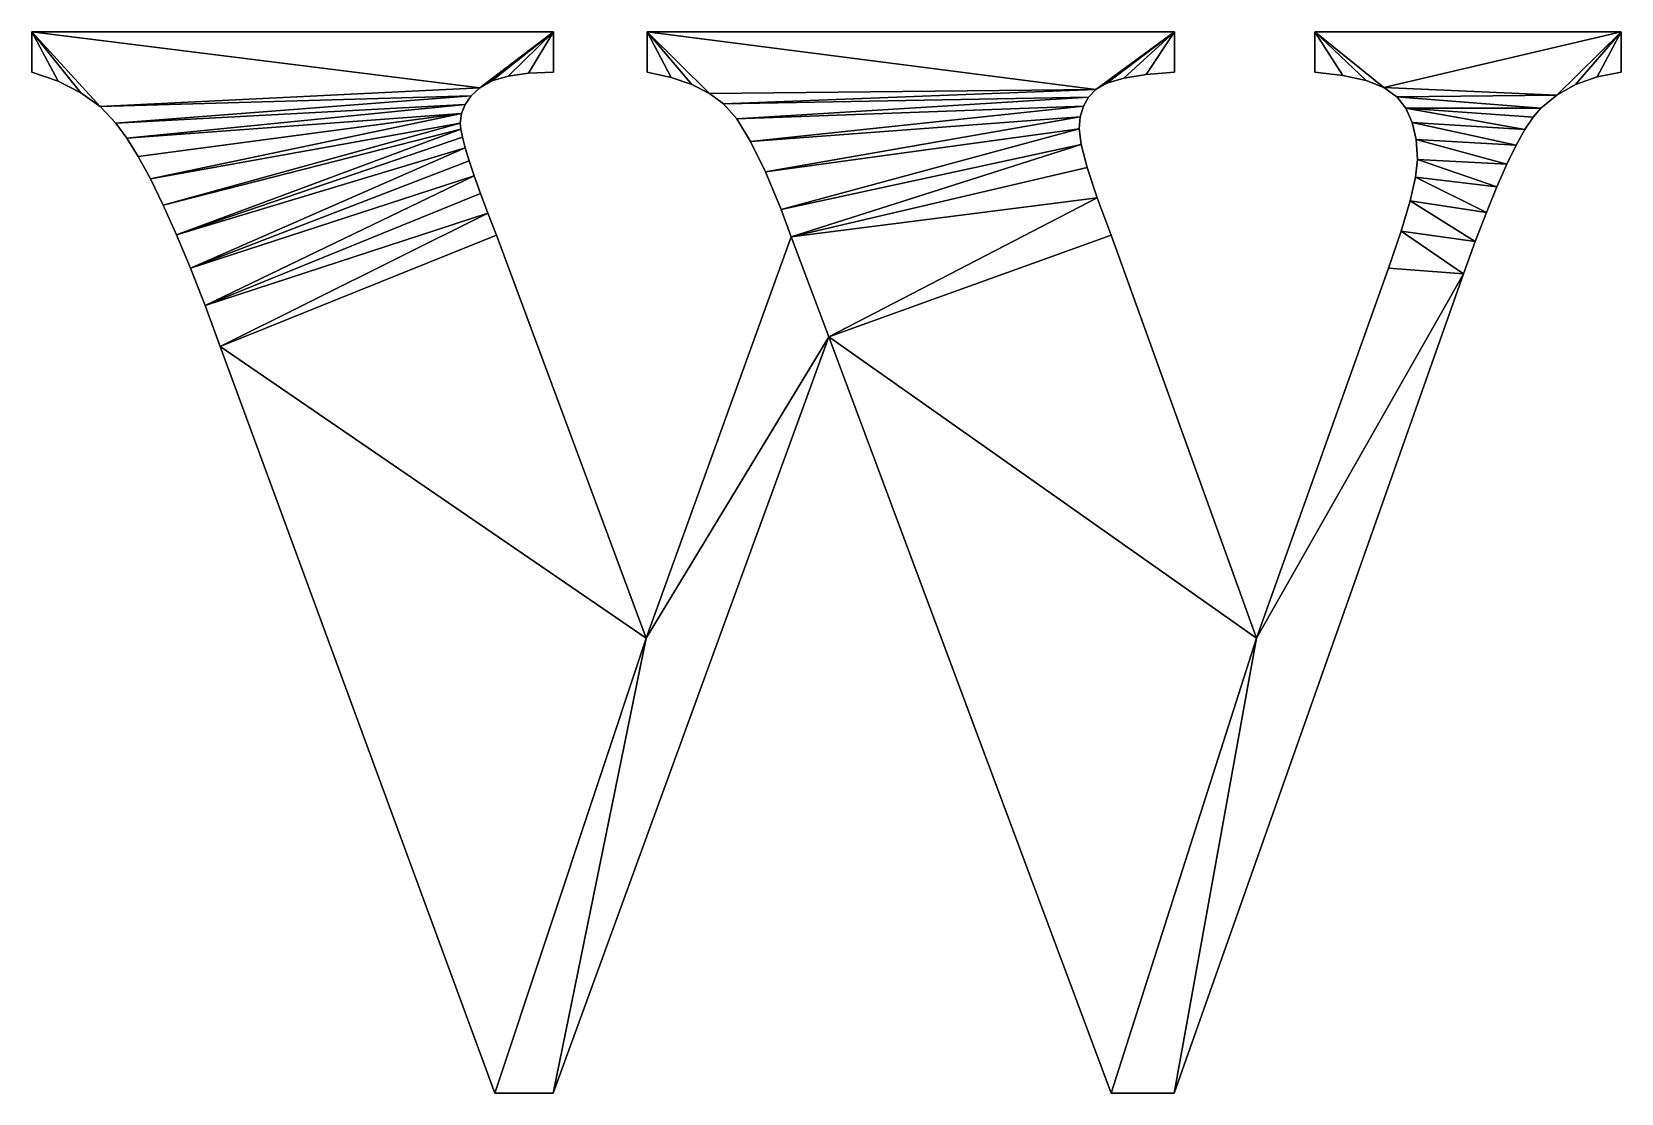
# Model space of a CAD drawing. Header units: metres. Extents: x 0.011 to 1.003, y -0.019 to 0.643.
import ezdxf

# ---------------------------------------------------------------- set-up
doc = ezdxf.new("R2010")
doc.units = ezdxf.units.M

msp = doc.modelspace()

# ---------------------------------------------------------------- meshes
at = {"layer": 'Armanisoft_0', "linetype": 'CONTINUOUS'}
mesh = msp.add_polyface(dxfattribs=at)
corners = [(0.010858, 0.643293), (0.053492, 0.596585), (0.041501, 0.605312), (0.02729, 0.612497), (0.010858, 0.61814), (0.290638, 0.608396), (0.336518, 0.643293), (0.285248, 0.603361), (0.063262, 0.586315), (0.281398, 0.598003), (0.070138, 0.577017), (0.279088, 0.592321), (0.010858, 0.643293, 0.229421), (0.041501, 0.605312, 0.229421), (0.053492, 0.596585, 0.229421), (0.02729, 0.612497, 0.229421), (0.010858, 0.61814, 0.229421), (0.290638, 0.608396, 0.229421), (0.336518, 0.643293, 0.229421), (0.285248, 0.603361, 0.229421), (0.063262, 0.586315, 0.229421), (0.281398, 0.598003, 0.229421), (0.070138, 0.577017, 0.229421), (0.279088, 0.592321, 0.229421), (0.077377, 0.565398, 0.229421), (0.063262, 0.586315), (0.070138, 0.577017), (0.070138, 0.577017, 0.229421), (0.063262, 0.586315, 0.229421), (0.053492, 0.596585), (0.053492, 0.596585, 0.229421), (0.041501, 0.605312), (0.041501, 0.605312, 0.229421), (0.02729, 0.612497), (0.02729, 0.612497, 0.229421), (0.010858, 0.61814), (0.010858, 0.61814, 0.229421), (0.010858, 0.643293), (0.010858, 0.643293, 0.229421), (0.336518, 0.643293), (0.336518, 0.643293, 0.229421), (0.285248, 0.603361), (0.290638, 0.608396), (0.290638, 0.608396, 0.229421), (0.285248, 0.603361, 0.229421), (0.281398, 0.598003), (0.281398, 0.598003, 0.229421), (0.279088, 0.592321), (0.279088, 0.592321, 0.229421), (0.278318, 0.586315), (0.278318, 0.586315, 0.229421), (0.278672, 0.582621), (0.278672, 0.582621, 0.229421), (0.279731, 0.577482), (0.279731, 0.577482, 0.229421)]
mesh.append_faces([[corners[k] for k in face] for face in [(0, 1, 2), (0, 2, 3), (0, 3, 4), (5, 1, 0), (5, 0, 6), (7, 8, 1), (7, 1, 5), (9, 10, 8), (9, 8, 7), (11, 10, 9), (12, 13, 14), (12, 15, 13), (12, 16, 15), (17, 12, 14), (17, 18, 12), (19, 14, 20), (19, 17, 14), (21, 20, 22), (21, 19, 20), (23, 22, 24), (23, 21, 22), (25, 26, 27, 28), (29, 25, 28, 30), (31, 29, 30, 32), (33, 31, 32, 34), (35, 33, 34, 36), (37, 35, 36, 38), (39, 37, 38, 40), (41, 42, 43, 44), (45, 41, 44, 46), (47, 45, 46, 48), (49, 47, 48, 50), (51, 49, 50, 52), (53, 51, 52, 54)]])
mesh = msp.add_polyface(dxfattribs=at)
corners = [(0.321066, 0.617531), (0.336518, 0.643293), (0.336518, 0.61814), (0.308268, 0.615704), (0.298126, 0.612659), (0.290638, 0.608396), (0.394973, 0.643293), (0.433913, 0.60484), (0.422976, 0.610324), (0.409997, 0.614757), (0.394973, 0.61814), (0.675142, 0.607323), (0.442805, 0.598305), (0.67063, 0.602534), (0.450955, 0.588893), (0.667408, 0.596841), (0.459661, 0.574777), (0.321066, 0.617531, 0.229421), (0.336518, 0.61814, 0.229421), (0.336518, 0.643293, 0.229421), (0.308268, 0.615704, 0.229421), (0.298126, 0.612659, 0.229421), (0.290638, 0.608396, 0.229421), (0.394973, 0.643293, 0.229421), (0.422976, 0.610324, 0.229421), (0.433913, 0.60484, 0.229421), (0.409997, 0.614757, 0.229421), (0.394973, 0.61814, 0.229421), (0.675142, 0.607323, 0.229421), (0.442805, 0.598305, 0.229421), (0.67063, 0.602534, 0.229421), (0.450955, 0.588893, 0.229421), (0.667408, 0.596841, 0.229421), (0.459661, 0.574777, 0.229421), (0.336518, 0.61814), (0.336518, 0.643293), (0.336518, 0.643293, 0.229421), (0.336518, 0.61814, 0.229421), (0.321066, 0.617531), (0.321066, 0.617531, 0.229421), (0.308268, 0.615704), (0.308268, 0.615704, 0.229421), (0.298126, 0.612659), (0.298126, 0.612659, 0.229421), (0.290638, 0.608396), (0.290638, 0.608396, 0.229421), (0.450955, 0.588893), (0.459661, 0.574777), (0.459661, 0.574777, 0.229421), (0.450955, 0.588893, 0.229421), (0.442805, 0.598305), (0.442805, 0.598305, 0.229421), (0.433913, 0.60484), (0.433913, 0.60484, 0.229421), (0.422976, 0.610324), (0.422976, 0.610324, 0.229421), (0.409997, 0.614757), (0.409997, 0.614757, 0.229421), (0.394973, 0.61814), (0.394973, 0.61814, 0.229421), (0.394973, 0.643293), (0.394973, 0.643293, 0.229421)]
mesh.append_faces([[corners[k] for k in face] for face in [(0, 1, 2), (3, 1, 0), (4, 1, 3), (5, 1, 4), (6, 7, 8), (6, 8, 9), (6, 9, 10), (11, 12, 7), (11, 7, 6), (13, 14, 12), (15, 16, 14), (17, 18, 19), (20, 17, 19), (21, 20, 19), (22, 21, 19), (23, 24, 25), (23, 26, 24), (23, 27, 26), (28, 25, 29), (28, 23, 25), (30, 29, 31), (32, 31, 33), (34, 35, 36, 37), (38, 34, 37, 39), (40, 38, 39, 41), (42, 40, 41, 43), (44, 42, 43, 45), (46, 47, 48, 49), (50, 46, 49, 51), (52, 50, 51, 53), (54, 52, 53, 55), (56, 54, 55, 57), (58, 56, 57, 59), (60, 58, 59, 61)]])
mesh = msp.add_polyface(dxfattribs=at)
corners = [(0.706672, 0.616659), (0.72432, 0.643293), (0.72432, 0.61814), (0.692593, 0.614363), (0.682083, 0.611251), (0.675142, 0.607323), (0.394973, 0.643293), (0.67063, 0.602534), (0.442805, 0.598305), (0.667408, 0.596841), (0.450955, 0.588893), (0.665474, 0.590242), (0.459661, 0.574777), (0.811949, 0.643293), (0.855076, 0.608445), (0.843879, 0.612877), (0.829504, 0.616109), (0.811949, 0.61814), (0.706672, 0.616659, 0.229421), (0.72432, 0.61814, 0.229421), (0.72432, 0.643293, 0.229421), (0.692593, 0.614363, 0.229421), (0.682083, 0.611251, 0.229421), (0.675142, 0.607323, 0.229421), (0.394973, 0.643293, 0.229421), (0.67063, 0.602534, 0.229421), (0.442805, 0.598305, 0.229421), (0.667408, 0.596841, 0.229421), (0.450955, 0.588893, 0.229421), (0.665474, 0.590242, 0.229421), (0.459661, 0.574777, 0.229421), (0.811949, 0.643293, 0.229421), (0.829504, 0.616109, 0.229421), (0.843879, 0.612877, 0.229421), (0.811949, 0.61814, 0.229421), (0.72432, 0.643293), (0.394973, 0.643293), (0.394973, 0.643293, 0.229421), (0.72432, 0.643293, 0.229421), (0.72432, 0.61814), (0.72432, 0.61814, 0.229421), (0.706672, 0.616659), (0.706672, 0.616659, 0.229421), (0.692593, 0.614363), (0.692593, 0.614363, 0.229421), (0.682083, 0.611251), (0.682083, 0.611251, 0.229421), (0.675142, 0.607323), (0.675142, 0.607323, 0.229421), (0.67063, 0.602534), (0.67063, 0.602534, 0.229421), (0.667408, 0.596841), (0.667408, 0.596841, 0.229421), (0.665474, 0.590242), (0.665474, 0.590242, 0.229421), (0.664829, 0.582739), (0.664829, 0.582739, 0.229421), (0.829504, 0.616109), (0.843879, 0.612877), (0.843879, 0.612877, 0.229421), (0.829504, 0.616109, 0.229421), (0.811949, 0.61814), (0.811949, 0.61814, 0.229421), (0.811949, 0.643293), (0.811949, 0.643293, 0.229421)]
mesh.append_faces([[corners[k] for k in face] for face in [(0, 1, 2), (3, 1, 0), (4, 1, 3), (5, 6, 1), (5, 1, 4), (7, 8, 5), (9, 10, 7), (11, 12, 9), (13, 14, 15), (13, 15, 16), (13, 16, 17), (18, 19, 20), (21, 18, 20), (22, 21, 20), (23, 20, 24), (23, 22, 20), (25, 23, 26), (27, 25, 28), (29, 27, 30), (31, 32, 33), (31, 34, 32), (35, 36, 37, 38), (39, 35, 38, 40), (41, 39, 40, 42), (43, 41, 42, 44), (45, 43, 44, 46), (47, 45, 46, 48), (49, 47, 48, 50), (51, 49, 50, 52), (53, 51, 52, 54), (55, 53, 54, 56), (57, 58, 59, 60), (61, 57, 60, 62), (63, 61, 62, 64)]])
mesh = msp.add_polyface(dxfattribs=at)
corners = [(1.003205, 0.643293), (0.855076, 0.608445), (0.811949, 0.643293), (0.988151, 0.615119), (1.003205, 0.61814), (0.974769, 0.610346), (0.963057, 0.603822), (0.863094, 0.602812), (0.953017, 0.595548), (0.868718, 0.595681), (0.948237, 0.589931), (0.943102, 0.582233), (0.872736, 0.586757), (0.811949, 0.643293, 0.229421), (0.843879, 0.612877, 0.229421), (0.855076, 0.608445, 0.229421), (1.003205, 0.643293, 0.229421), (0.988151, 0.615119, 0.229421), (1.003205, 0.61814, 0.229421), (0.974769, 0.610346, 0.229421), (0.963057, 0.603822, 0.229421), (0.863094, 0.602812, 0.229421), (0.953017, 0.595548, 0.229421), (0.868718, 0.595681, 0.229421), (0.948237, 0.589931, 0.229421), (0.943102, 0.582233, 0.229421), (0.872736, 0.586757, 0.229421), (0.868718, 0.595681), (0.872736, 0.586757), (0.872736, 0.586757, 0.229421), (0.868718, 0.595681, 0.229421), (0.863094, 0.602812), (0.863094, 0.602812, 0.229421), (0.855076, 0.608445), (0.855076, 0.608445, 0.229421), (0.843879, 0.612877), (0.843879, 0.612877, 0.229421), (1.003205, 0.643293), (0.811949, 0.643293), (0.811949, 0.643293, 0.229421), (1.003205, 0.643293, 0.229421), (1.003205, 0.61814), (1.003205, 0.61814, 0.229421), (0.988151, 0.615119), (0.988151, 0.615119, 0.229421), (0.974769, 0.610346), (0.974769, 0.610346, 0.229421), (0.963057, 0.603822), (0.963057, 0.603822, 0.229421), (0.953017, 0.595548), (0.953017, 0.595548, 0.229421), (0.948237, 0.589931), (0.948237, 0.589931, 0.229421)]
mesh.append_faces([[corners[k] for k in face] for face in [(0, 1, 2), (3, 0, 4), (5, 0, 3), (6, 7, 1), (6, 1, 0), (6, 0, 5), (8, 9, 7), (8, 7, 6), (10, 9, 8), (11, 12, 9), (11, 9, 10), (13, 14, 15), (16, 13, 15), (17, 18, 16), (19, 17, 16), (20, 15, 21), (20, 16, 15), (20, 19, 16), (22, 21, 23), (22, 20, 21), (24, 22, 23), (25, 23, 26), (25, 24, 23), (27, 28, 29, 30), (31, 27, 30, 32), (33, 31, 32, 34), (35, 33, 34, 36), (37, 38, 39, 40), (41, 37, 40, 42), (43, 41, 42, 44), (45, 43, 44, 46), (47, 45, 46, 48), (49, 47, 48, 50), (51, 49, 50, 52)]])
mesh = msp.add_polyface(dxfattribs=at)
corners = [(0.279088, 0.592321), (0.084979, 0.551456), (0.077377, 0.565398), (0.070138, 0.577017), (0.278318, 0.586315), (0.092944, 0.535192), (0.278672, 0.582621), (0.101271, 0.516607), (0.279731, 0.577482), (0.281498, 0.570898), (0.283971, 0.562871), (0.109962, 0.4957), (0.287151, 0.553399), (0.665474, 0.590242), (0.468924, 0.555957), (0.459661, 0.574777), (0.664829, 0.582739), (0.478744, 0.532434), (0.666074, 0.572888), (0.485053, 0.5154), (0.279088, 0.592321, 0.229421), (0.077377, 0.565398, 0.229421), (0.084979, 0.551456, 0.229421), (0.278318, 0.586315, 0.229421), (0.092944, 0.535192, 0.229421), (0.278672, 0.582621, 0.229421), (0.101271, 0.516607, 0.229421), (0.279731, 0.577482, 0.229421), (0.281498, 0.570898, 0.229421), (0.283971, 0.562871, 0.229421), (0.109962, 0.4957, 0.229421), (0.287151, 0.553399, 0.229421), (0.665474, 0.590242, 0.229421), (0.459661, 0.574777, 0.229421), (0.468924, 0.555957, 0.229421), (0.664829, 0.582739, 0.229421), (0.478744, 0.532434, 0.229421), (0.666074, 0.572888, 0.229421), (0.485053, 0.5154, 0.229421), (0.084979, 0.551456), (0.092944, 0.535192), (0.092944, 0.535192, 0.229421), (0.084979, 0.551456, 0.229421), (0.077377, 0.565398), (0.077377, 0.565398, 0.229421), (0.070138, 0.577017), (0.070138, 0.577017, 0.229421), (0.281498, 0.570898), (0.279731, 0.577482), (0.279731, 0.577482, 0.229421), (0.281498, 0.570898, 0.229421), (0.283971, 0.562871), (0.283971, 0.562871, 0.229421), (0.287151, 0.553399), (0.287151, 0.553399, 0.229421), (0.291037, 0.542483), (0.291037, 0.542483, 0.229421), (0.468924, 0.555957), (0.478744, 0.532434), (0.478744, 0.532434, 0.229421), (0.468924, 0.555957, 0.229421), (0.459661, 0.574777), (0.459661, 0.574777, 0.229421)]
mesh.append_faces([[corners[k] for k in face] for face in [(0, 1, 2), (0, 2, 3), (4, 5, 1), (4, 1, 0), (6, 7, 5), (6, 5, 4), (8, 7, 6), (9, 7, 8), (10, 11, 9), (12, 11, 10), (13, 14, 15), (16, 17, 14), (18, 19, 17), (20, 21, 22), (23, 22, 24), (23, 20, 22), (25, 24, 26), (25, 23, 24), (27, 25, 26), (28, 27, 26), (29, 28, 30), (31, 29, 30), (32, 33, 34), (35, 34, 36), (37, 36, 38), (39, 40, 41, 42), (43, 39, 42, 44), (45, 43, 44, 46), (47, 48, 49, 50), (51, 47, 50, 52), (53, 51, 52, 54), (55, 53, 54, 56), (57, 58, 59, 60), (61, 57, 60, 62)]])
mesh = msp.add_polyface(dxfattribs=at)
corners = [(0.664829, 0.582739), (0.468924, 0.555957), (0.665474, 0.590242), (0.666074, 0.572888), (0.478744, 0.532434), (0.669807, 0.558535), (0.485053, 0.5154), (0.937611, 0.572453), (0.875146, 0.576039), (0.872736, 0.586757), (0.943102, 0.582233), (0.931765, 0.56059), (0.87595, 0.563528), (0.925563, 0.546645), (0.874823, 0.552655), (0.919007, 0.530618), (0.871443, 0.537755), (0.664829, 0.582739, 0.229421), (0.665474, 0.590242, 0.229421), (0.468924, 0.555957, 0.229421), (0.666074, 0.572888, 0.229421), (0.478744, 0.532434, 0.229421), (0.669807, 0.558535, 0.229421), (0.485053, 0.5154, 0.229421), (0.937611, 0.572453, 0.229421), (0.872736, 0.586757, 0.229421), (0.875146, 0.576039, 0.229421), (0.943102, 0.582233, 0.229421), (0.931765, 0.56059, 0.229421), (0.87595, 0.563528, 0.229421), (0.925563, 0.546645, 0.229421), (0.874823, 0.552655, 0.229421), (0.919007, 0.530618, 0.229421), (0.871443, 0.537755, 0.229421), (0.666074, 0.572888), (0.664829, 0.582739), (0.664829, 0.582739, 0.229421), (0.666074, 0.572888, 0.229421), (0.669807, 0.558535), (0.669807, 0.558535, 0.229421), (0.676029, 0.539678), (0.676029, 0.539678, 0.229421), (0.874823, 0.552655), (0.871443, 0.537755), (0.871443, 0.537755, 0.229421), (0.874823, 0.552655, 0.229421), (0.87595, 0.563528), (0.87595, 0.563528, 0.229421), (0.875146, 0.576039), (0.875146, 0.576039, 0.229421), (0.872736, 0.586757), (0.872736, 0.586757, 0.229421), (0.943102, 0.582233), (0.948237, 0.589931), (0.948237, 0.589931, 0.229421), (0.943102, 0.582233, 0.229421), (0.937611, 0.572453), (0.937611, 0.572453, 0.229421), (0.931765, 0.56059), (0.931765, 0.56059, 0.229421), (0.925563, 0.546645), (0.925563, 0.546645, 0.229421), (0.919007, 0.530618), (0.919007, 0.530618, 0.229421)]
mesh.append_faces([[corners[k] for k in face] for face in [(0, 1, 2), (3, 4, 0), (5, 6, 3), (7, 8, 9), (7, 9, 10), (11, 12, 8), (11, 8, 7), (13, 14, 12), (13, 12, 11), (15, 16, 14), (15, 14, 13), (17, 18, 19), (20, 17, 21), (22, 20, 23), (24, 25, 26), (24, 27, 25), (28, 26, 29), (28, 24, 26), (30, 29, 31), (30, 28, 29), (32, 31, 33), (32, 30, 31), (34, 35, 36, 37), (38, 34, 37, 39), (40, 38, 39, 41), (42, 43, 44, 45), (46, 42, 45, 47), (48, 46, 47, 49), (50, 48, 49, 51), (52, 53, 54, 55), (56, 52, 55, 57), (58, 56, 57, 59), (60, 58, 59, 61), (62, 60, 61, 63)]])
mesh = msp.add_polyface(dxfattribs=at)
corners = [(0.281498, 0.570898), (0.109962, 0.4957), (0.101271, 0.516607), (0.287151, 0.553399), (0.119015, 0.472471), (0.291037, 0.542483), (0.29563, 0.530123), (0.128431, 0.44692), (0.300929, 0.516318), (0.394414, 0.264825), (0.336362, -0.019055), (0.300019, -0.019055), (0.508478, 0.452916), (0.485053, 0.5154), (0.281498, 0.570898, 0.229421), (0.101271, 0.516607, 0.229421), (0.109962, 0.4957, 0.229421), (0.287151, 0.553399, 0.229421), (0.119015, 0.472471, 0.229421), (0.291037, 0.542483, 0.229421), (0.29563, 0.530123, 0.229421), (0.128431, 0.44692, 0.229421), (0.300929, 0.516318, 0.229421), (0.394414, 0.264825, 0.229421), (0.300019, -0.019055, 0.229421), (0.336362, -0.019055, 0.229421), (0.508478, 0.452916, 0.229421), (0.485053, 0.5154, 0.229421), (0.336362, -0.019055), (0.508478, 0.452916), (0.508478, 0.452916, 0.229421), (0.336362, -0.019055, 0.229421), (0.300019, -0.019055), (0.300019, -0.019055, 0.229421), (0.128431, 0.44692), (0.128431, 0.44692, 0.229421), (0.119015, 0.472471), (0.119015, 0.472471, 0.229421), (0.109962, 0.4957), (0.109962, 0.4957, 0.229421), (0.101271, 0.516607), (0.101271, 0.516607, 0.229421), (0.092944, 0.535192), (0.092944, 0.535192, 0.229421), (0.29563, 0.530123), (0.291037, 0.542483), (0.291037, 0.542483, 0.229421), (0.29563, 0.530123, 0.229421), (0.300929, 0.516318), (0.300929, 0.516318, 0.229421), (0.394414, 0.264825), (0.394414, 0.264825, 0.229421), (0.485053, 0.5154), (0.485053, 0.5154, 0.229421), (0.478744, 0.532434), (0.478744, 0.532434, 0.229421)]
mesh.append_faces([[corners[k] for k in face] for face in [(0, 1, 2), (3, 4, 1), (5, 4, 3), (6, 7, 4), (6, 4, 5), (8, 7, 6), (9, 10, 11), (9, 11, 7), (9, 7, 8), (12, 10, 9), (12, 9, 13), (14, 15, 16), (17, 16, 18), (19, 17, 18), (20, 18, 21), (20, 19, 18), (22, 20, 21), (23, 24, 25), (23, 21, 24), (23, 22, 21), (26, 23, 25), (26, 27, 23), (28, 29, 30, 31), (32, 28, 31, 33), (34, 32, 33, 35), (36, 34, 35, 37), (38, 36, 37, 39), (40, 38, 39, 41), (42, 40, 41, 43), (44, 45, 46, 47), (48, 44, 47, 49), (50, 48, 49, 51), (52, 50, 51, 53), (54, 52, 53, 55)]])
mesh = msp.add_polyface(dxfattribs=at)
corners = [(0.676029, 0.539678), (0.508478, 0.452916), (0.485053, 0.5154), (0.669807, 0.558535), (0.68474, 0.516318), (0.775511, 0.264825), (0.912094, 0.512509), (0.865809, 0.518827), (0.871443, 0.537755), (0.919007, 0.530618), (0.904827, 0.492318), (0.857922, 0.495872), (0.724195, -0.019055), (0.684701, -0.019055), (0.676029, 0.539678, 0.229421), (0.485053, 0.5154, 0.229421), (0.508478, 0.452916, 0.229421), (0.669807, 0.558535, 0.229421), (0.68474, 0.516318, 0.229421), (0.775511, 0.264825, 0.229421), (0.912094, 0.512509, 0.229421), (0.871443, 0.537755, 0.229421), (0.865809, 0.518827, 0.229421), (0.919007, 0.530618, 0.229421), (0.904827, 0.492318, 0.229421), (0.857922, 0.495872, 0.229421), (0.724195, -0.019055, 0.229421), (0.684701, -0.019055, 0.229421), (0.508478, 0.452916), (0.684701, -0.019055), (0.684701, -0.019055, 0.229421), (0.508478, 0.452916, 0.229421), (0.68474, 0.516318), (0.676029, 0.539678), (0.676029, 0.539678, 0.229421), (0.68474, 0.516318, 0.229421), (0.775511, 0.264825), (0.775511, 0.264825, 0.229421), (0.857922, 0.495872), (0.857922, 0.495872, 0.229421), (0.865809, 0.518827), (0.865809, 0.518827, 0.229421), (0.871443, 0.537755), (0.871443, 0.537755, 0.229421), (0.912094, 0.512509), (0.919007, 0.530618), (0.919007, 0.530618, 0.229421), (0.912094, 0.512509, 0.229421), (0.904827, 0.492318), (0.904827, 0.492318, 0.229421), (0.724195, -0.019055), (0.724195, -0.019055, 0.229421)]
mesh.append_faces([[corners[k] for k in face] for face in [(0, 1, 2), (0, 2, 3), (4, 1, 0), (5, 1, 4), (6, 7, 8), (6, 8, 9), (10, 5, 11), (10, 11, 7), (10, 7, 6), (12, 13, 5), (13, 1, 5), (5, 10, 12), (14, 15, 16), (14, 17, 15), (18, 14, 16), (19, 18, 16), (20, 21, 22), (20, 23, 21), (24, 25, 19), (24, 22, 25), (24, 20, 22), (26, 19, 27), (27, 19, 16), (19, 26, 24), (28, 29, 30, 31), (32, 33, 34, 35), (36, 32, 35, 37), (38, 36, 37, 39), (40, 38, 39, 41), (42, 40, 41, 43), (44, 45, 46, 47), (48, 44, 47, 49), (50, 48, 49, 51), (29, 50, 51, 30)]])

doc.saveas('drawing.dxf')
